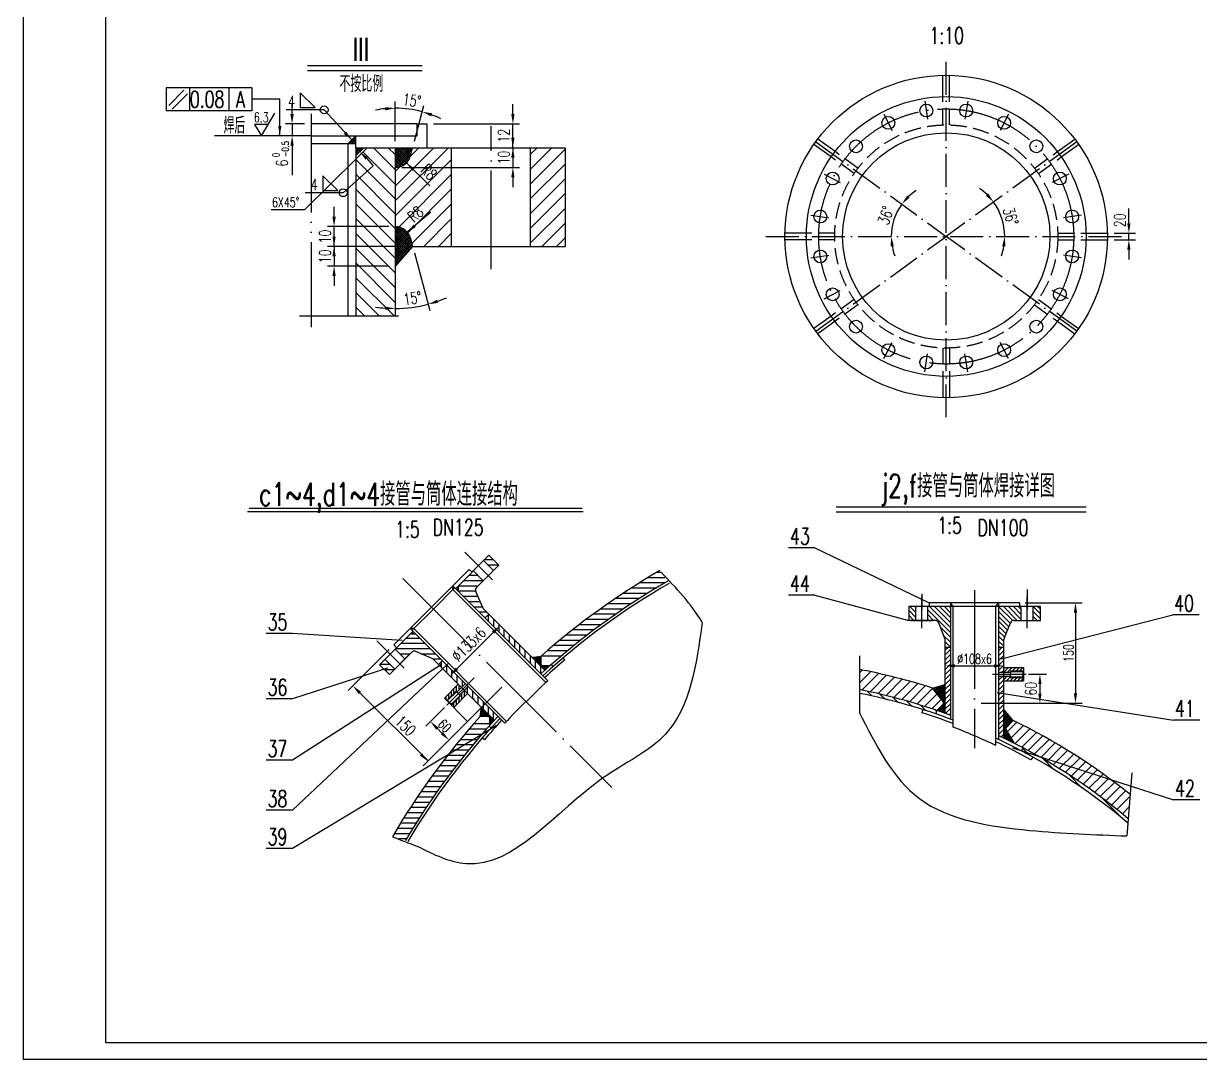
# Model space of a CAD drawing. Extents: x -54047 to 31317, y -2 to 11950.
# Drawn here: x -2709 to 4445, y -2 to 6293 of the extents above; entities that cross this region are included whole.
import ezdxf
from ezdxf.enums import TextEntityAlignment as Align

# ---------------------------------------------------------------- set-up
doc = ezdxf.new("R2010")
doc.units = 0
doc.header["$LTSCALE"] = 20
for name, pattern in [('DASHDOT-M', [36, 30, -3, 0, -3]), ('DASHDOT-S', [14, 10, -2, 0, -2]), ('DIVIDE-M', [39, 30, -3, 0, -3, 0, -3]), ('HIDDEN-M', [7, 5, -2])]:
    doc.linetypes.add(name, pattern=pattern)
doc.layers.get('0').update_dxf_attribs({"linetype": 'CONTINUOUS'})
doc.styles.add('BIAOZHU', font='ROMANS.shx', dxfattribs={"width": 0.7, "bigfont": 'HLFSD.shx'})
doc.styles.add('HZ', font='ROMANS.shx', dxfattribs={"width": 0.7, "height": 60, "bigfont": 'HLFSD.shx'})
doc.styles.add('ROMANS', font='ROMANS', dxfattribs={"width": 0.7, "height": 60})
doc.styles.get("Standard").update_dxf_attribs({"font": 'isocp.shx', "width": 0.707, "bigfont": 'hztxt.shx'})
doc.dimstyles.get("Standard").update_dxf_attribs({"dimtxt": 0.18, "dimasz": 0.18, "dimexe": 0.18, "dimexo": 0.0625, "dimgap": 0.09, "dimtad": 0, "dimtih": 1, "dimtoh": 1, "dimdec": 4, "dimzin": 0, "dimdsep": 46, "dimtxsty": 'Standard', "dimcen": 0.09, "dimadec": 0, "dimazin": 0, "dimtfac": 1, "dimtdec": 4, "dimtofl": 0, "dimtmove": 0, "dimatfit": 3, "dimfxl": 0, "dimtolj": 1, "dimtzin": 0, "dimarcsym": 0})
pattern_1 = [(45, (-68153.59, -1078.204), (-5.9868224, 5.9868224), []), (135, (-68153.59, -1078.204), (-5.9868224, -5.9868224), [])]
pattern_2 = [(45, (-68423.026, -1378.9614), (-5.9868224, 5.9868224), []), (135, (-68423.026, -1378.9614), (-5.9868224, -5.9868224), [])]

msp = doc.modelspace()

# ---------------------------------------------------------------- hatches: boundary and pattern name
at = {"linetype": 'Continuous'}
h = msp.add_hatch(dxfattribs=at)
h.set_pattern_fill('ANSI37', scale=3, angle=90, style=0)
h.set_pattern_definition([(135, (-50104.375, 3335.434), (-6.735192, -6.735192), []), (225, (-50104.375, 3335.434), (6.735192, -6.735192), [])])
h.paths.add_polyline_path([(-737.5, 5563), (-689.5, 5563), (-689.5, 5611)])
h.paths.add_polyline_path([(-641.5, 5539), (-689.5, 5539), (-689.5, 5491)])
h.paths.add_polyline_path([(-381.7, 5447.1, 0.116822), (-358.4, 5484.8), (-343.9, 5539), (-449.5, 5539), (-449.5, 5515)])
h.paths.add_polyline_path([(-449.5, 5515), (-449.5, 5419, 0.198847), (-381.7, 5447.1)])
h.paths.add_polyline_path([(-376.5, 5025.3, 0.219583), (-449.5, 5059), (-449.5, 4963)])
h.paths.add_polyline_path([(-449.5, 4963), (-449.5, 4819), (-343.9, 4939), (-358.4, 4993.3, 0.096729), (-376.5, 5025.3)])
h = msp.add_hatch(dxfattribs=at)
h.set_pattern_fill('ANSI31', scale=20, angle=90, style=0)
h.set_pattern_definition([(135, (-50104.375, 3335.434), (-44.90128, -44.90128), [])])
h.paths.add_polyline_path([(-449.5, 5539), (-620.3, 5539), (-689.5, 5469.8), (-689.5, 4939), (-449.5, 4939)])
h.paths.add_polyline_path([(-689.5, 4516.3), (-449.5, 4516.3), (-449.5, 4939), (-689.5, 4939)])
h = msp.add_hatch(dxfattribs=at)
h.set_pattern_fill('ANSI31', scale=20, style=0)
h.set_pattern_definition([(45, (-50104.375, 3335.434), (-44.90128, 44.90128), [])])
h.paths.add_polyline_path([(-107.5, 5419), (-353.3, 5419), (-381.7, 5447.1, -0.198847), (-449.5, 5419), (-449.5, 5059, -0.355895), (-355.5, 4982.4), (-343.9, 4939), (-107.5, 4939)])
h.paths.add_polyline_path([(-107.5, 5419), (-107.5, 5539), (-343.9, 5539), (-355.5, 5495.7, -0.146668), (-381.7, 5447.1), (-353.3, 5419)])
h.paths.add_polyline_path([(582.5, 5539), (372.5, 5539), (372.5, 4939), (582.5, 4939)])
h.paths.add_polyline_path([(-404.1, 5138.1), (-317.1, 5212.4), (-248.9, 5132.5), (-335.9, 5058.3)], flags=24)
h.paths.add_polyline_path([(-248.4, 5468.3), (-167.6, 5387.5), (-241.8, 5313.2), (-322.7, 5394.1)], flags=9)
h = msp.add_hatch(dxfattribs=at)
h.set_pattern_fill('ANSI31', scale=9.999974, angle=315, style=0)
h.set_pattern_definition([(0, (-26552.418, -3536.783), (1e-14, 31.749917), [])])
h.paths.add_polyline_path([(147, 2969.9), (179.6, 3002.4), (120.2, 3061.8), (87.6, 3029.3)])
h.paths.add_polyline_path([(45.4, 2868.3), (84.8, 2907.7), (25.4, 2967.1), (-66.7, 2874.9), (-66.7, 2844.3), (96.1, 2681.4), (118.8, 2704), (84.8, 2738), (40.3, 2841.8, -0.306678)])
h.paths.add_polyline_path([(-324.5, 2477), (-220.6, 2432.5), (-186.7, 2398.6), (-164.1, 2421.2), (-327, 2584.1), (-357.6, 2584.1), (-449.8, 2491.9), (-390.4, 2432.5), (-350.9, 2471.9, -0.306678)])
h.paths.add_polyline_path([(-512, 2429.7), (-544.5, 2397.2), (-488.6, 2341.3), (-485.1, 2337.8), (-452.6, 2370.3)])
h = msp.add_hatch(dxfattribs=at)
h.set_pattern_fill('ANSI31', scale=6.66665, angle=90, style=0)
h.set_pattern_definition([(135, (-22047.303, -7426.789), (-14.967056, -14.967056), [])])
h.paths.add_polyline_path([(2787.5, 2750.4), (2787.5, 2666.4), (2831.2, 2666.4, -0.307493), (2853.5, 2651.2), (2893.5, 2550.4), (2893.5, 2502.4), (2925.5, 2502.4), (2925.5, 2750.4)])
h.paths.add_polyline_path([(2671.5, 2666.4), (2715.5, 2666.4), (2715.5, 2750.4), (2671.5, 2750.4)])
h.paths.add_polyline_path([(3311.8, 2666.4), (3355.5, 2666.4), (3355.5, 2750.4), (3217.5, 2750.4), (3217.5, 2502.4), (3249.5, 2502.4), (3249.5, 2550.4), (3289.5, 2651.2, -0.307493)])
h.paths.add_polyline_path([(3471.5, 2750.4), (3427.5, 2750.4), (3427.5, 2666.4), (3471.5, 2666.4)])
h = msp.add_hatch(dxfattribs=at)
h.set_pattern_fill('ANSI37', scale=2.66666, style=0)
h.set_pattern_definition(pattern_1)
h.paths.add_polyline_path([(459.9, 2362.9, -0.002509), (493, 2392.4), (442.9, 2392.9), (436.6, 2399.1), (436.6, 2449.2), (381.1, 2441.7)])
h = msp.add_hatch(dxfattribs=at)
h.set_pattern_fill('ANSI31', scale=13.3333, style=0)
h.set_pattern_definition([(45, (-93239.974, -3821.39), (-29.934112, 29.934112), [])])
h.paths.add_polyline_path([(2842.5, 2118.9), (2880.8, 2157.2), (2880.8, 2173.3), (2815.3, 2255, 0.030584), (2372.1, 2367.9), (2372.1, 2245.7, -0.033501)])
h.paths.add_polyline_path([(3307, 2057.8), (3261.5, 2012.3), (3261.5, 2003), (3310.7, 1921.4, -0.012008), (3464.6, 1838.5), (3899.6, 1698.6, 0.046389)])
h.paths.add_polyline_path([(4005.9, 1461.3), (4017.6, 1607.4, 0.009961), (3899.6, 1698.6), (3464.6, 1838.5, -0.045407)])
h = msp.add_hatch(dxfattribs=at)
h.set_pattern_fill('ANSI31', scale=4.999987, angle=90, style=0)
h.set_pattern_definition([(45, (23191.03, -5209.177), (11.225292, -11.225292), [])])
h.paths.add_polyline_path([(3249.9, 2379.2), (3369.9, 2379.2), (3369.9, 2359.2), (3289.9, 2359.2), (3289.9, 2351.2), (3249.9, 2351.2)])
h.paths.add_polyline_path([(3249.9, 2327.2), (3289.9, 2327.2), (3289.9, 2319.2), (3369.9, 2319.2), (3369.9, 2299.2), (3249.9, 2299.2)])
h = msp.add_hatch(dxfattribs=at)
h.set_pattern_fill('ANSI31', scale=4.999987, angle=-45, style=0)
h.set_pattern_definition([(270, (-19475.942, -6513.225), (-15.874959, 2e-15), [])])
h.paths.add_polyline_path([(-9.6, 2221.5), (-94.5, 2136.6), (-108.6, 2150.8), (-52, 2207.3), (-57.7, 2213), (-29.4, 2241.3)])
h.paths.add_polyline_path([(-46.4, 2258.2), (-74.7, 2230), (-80.3, 2235.6), (-136.9, 2179), (-151, 2193.2), (-66.2, 2278)])
h = msp.add_hatch(dxfattribs=at)
h.set_pattern_fill('ANSI37', scale=2.66666, style=0)
h.set_pattern_definition(pattern_2)
h.paths.add_polyline_path([(2893.5, 2277.5), (2815.3, 2255), (2880.8, 2173.3), (2880.8, 2157.2), (2842.5, 2118.9, -0.00371), (2893.5, 2101)])
h = msp.add_hatch(dxfattribs=at)
h.set_pattern_fill('ANSI37', scale=2.66666, style=0)
h.set_pattern_definition(pattern_1)
h.paths.add_polyline_path([(116.5, 2082), (123.1, 2076.2), (123.1, 2025.6, -0.002534), (153.1, 2058.7), (74.8, 2137.1), (66.2, 2081.9)])
h = msp.add_hatch(dxfattribs=at)
h.set_pattern_fill('ANSI37', scale=2.66666, style=0)
h.set_pattern_definition(pattern_2)
h.paths.add_polyline_path([(3249.5, 1951.7, -0.004691), (3310.7, 1921.4), (3261.5, 2003), (3261.5, 2012.3), (3307, 2057.8), (3249.5, 2124.7)])

# ---------------------------------------------------------------- linework, layer by layer
at = {"color": 7, "linetype": 'Continuous'}
for p, q in [((-2708.9, -1.8), (-2708.9, 11878.2)), ((-983.2, 6008.6), (-285, 6008.6)), ((-1321.1, 5903.4), (-1841.1, 5903.4)), ((-1841.1, 5903.4), (-1841.1, 5763.4)), ((-1734.3, 5887.5), (-1826.7, 5795.1)), ((-1713.1, 5866.3), (-1805.5, 5773.9)), ((-1701.1, 5903.4), (-1701.1, 5763.4)), ((-1461.1, 5903.4), (-1461.1, 5763.4)), ((-1321.1, 5903.4), (-1321.1, 5763.4)), ((-1028.1, 5871.7), (-1028.1, 5783)), ((-1028.1, 5871.7), (-936.8, 5783)), ((-1076.8, 5743), (-1076.8, 5803)), ((-449.5, 5579), (-449.5, 5818.6)), ((-333.5, 5577.7), (-275.2, 5795.6)), ((265.4, 5743), (265.4, 5803)), ((-1321.1, 5763.4), (-1841.1, 5763.4)), ((-1261.9, 5611), (-1181.9, 5749.6)), ((-881.7, 5769), (-1111.8, 5769)), ((-1028.1, 5783), (-936.8, 5783)), ((-713.5, 5587), (-881.7, 5769)), ((-1221.9, 5680.3), (-1306.1, 5680.3)), ((-1306.1, 5680.3), (-1261.9, 5611)), ((-1001.2, 5683), (-1116.8, 5683)), ((-1076.8, 5683), (-1076.8, 5611)), ((-217.5, 5683), (305.4, 5683)), ((265.4, 5539), (265.4, 5683)), ((265.4, 5599), (265.4, 5659)), ((-961.2, 5611), (-1548.7, 5611)), ((-1001.2, 5611), (-1116.8, 5611)), ((-1076.8, 5551), (-1076.8, 5371.7)), ((-449.5, 5515), (-381.7, 5447.1)), ((172.5, 5539), (305.4, 5539)), ((172.5, 5539), (305.4, 5539)), ((265.4, 5539), (265.4, 5419)), ((-689.5, 5469.8), (-1000.4, 5160.7)), ((-623.1, 5472.6), (-583.7, 5428.5)), ((-240.2, 5307.2), (-381.7, 5447.1)), ((265.4, 5479), (265.4, 5419)), ((-890.2, 5368), (-890.2, 5279.3)), ((-890.2, 5368), (-799, 5279.3)), ((-583.7, 5428.5), (-766.1, 5265.3)), ((-409.5, 5419), (305.4, 5419)), ((265.4, 5359), (265.4, 5299)), ((-766.1, 5265.3), (-996.2, 5265.3)), ((-890.2, 5279.3), (-799, 5279.3)), ((-1000.4, 5160.7), (-1204.3, 5160.7)), ((-821.5, 5119), (-821.5, 5179)), ((4009.4, 5079.3), (4009.4, 5169)), ((-232.6, 5146.9), (-376.5, 5025.3)), ((-489.5, 5059), (-861.5, 5059)), ((-821.5, 4999), (-821.5, 5059)), ((-821.5, 4939), (-821.5, 5059)), ((-449.5, 4963), (-376.5, 5025.3)), ((3919.1, 5019.3), (4049.4, 5019.3)), ((4009.4, 4979.3), (4009.4, 5019.3)), ((-383.9, 4939), (-861.5, 4939)), ((-423.9, 4939), (-861.5, 4939)), ((-821.5, 4939), (-821.5, 4819)), ((3919.1, 4979.3), (4049.4, 4979.3)), ((-821.5, 4879), (-821.5, 4819)), ((-333.5, 4900.4), (-239.4, 4548.9)), ((4009.4, 4919.3), (4009.4, 4859.3)), ((-489.5, 4819), (-861.5, 4819)), ((-821.5, 4759), (-821.5, 4699)), ((-1347, 3328.4), (691.8, 3328.4)), ((2230, 3326), (3749.3, 3326)), ((2101.4, 3107.2), (2795.5, 2772.9)), ((1141.6, 2959.3), (1166.6, 2959.3)), ((986.1, 2864), (1137.8, 2864)), ((1036.4, 2895.8), (1191.5, 2895.8)), ((1088.2, 2927.5), (1189.9, 2927.5)), ((889.8, 2800.5), (1035.3, 2800.5)), ((937.3, 2832.3), (1085.8, 2832.3)), ((2101.4, 2819.8), (2671.5, 2666.4)), ((798.5, 2737), (938.7, 2737)), ((843.6, 2768.8), (986.3, 2768.8)), ((3378.3, 2772.9), (3724.8, 2772.9)), ((117.5, 2660), (117.5, 2702.8)), ((149.3, 2628.3), (149.3, 2673.5)), ((711.9, 2673.5), (847.3, 2673.5)), ((754.7, 2705.3), (892.4, 2705.3)), ((3233.7, 2433), (4275.9, 2699.1)), ((3684.8, 2712.9), (3684.8, 2222.4)), ((-407.2, 2544.1), (-1074.3, 2586.8)), ((145.5, 2592.4), (-75.1, 2371.8)), ((181, 2596.5), (181, 2641.8)), ((212.8, 2564.8), (212.8, 2610)), ((244.5, 2533), (244.5, 2578.3)), ((589.5, 2578.3), (718.8, 2578.3)), ((629.3, 2610), (760.5, 2610)), ((670.1, 2641.8), (803.3, 2641.8)), ((276.3, 2501.3), (276.3, 2546.5)), ((308, 2469.5), (308, 2514.8)), ((512.5, 2514.8), (638.2, 2514.8)), ((550.6, 2546.5), (678, 2546.5)), ((-486.5, 2489.1), (-735.4, 2240.2)), ((339.8, 2437.8), (339.8, 2483)), ((371.5, 2406), (371.5, 2451.3)), ((381.1, 2441.7), (436.6, 2449.2)), ((436.6, 2399.1), (436.6, 2449.2)), ((438.9, 2451.3), (561.3, 2451.3)), ((475.3, 2483), (599.3, 2483)), ((2372.1, 2450.9), (2372.1, 2105)), ((2893.5, 2487.1), (2908.8, 2502.4)), ((2893.5, 2457.1), (2925.5, 2489.1)), ((2893.5, 2427.2), (2925.5, 2459.2)), ((3217.5, 2481.8), (3238.1, 2502.4)), ((3217.5, 2451.9), (3249.5, 2483.9)), ((3217.5, 2421.9), (3249.5, 2453.9)), ((-129.6, 2401.9), (-1074.3, 1512.1)), ((-168.2, 2398.6), (-1074.3, 1816)), ((-496, 2375.8), (-1074.3, 2189.8)), ((-168.2, 2380.1), (-168.2, 2417)), ((-136.5, 2348.4), (-136.5, 2393.6)), ((-104.7, 2316.6), (-104.7, 2361.9)), ((403.3, 2374.3), (403.3, 2419.5)), ((435, 2342.5), (435, 2387.8)), ((436.6, 2399.1), (442.9, 2392.9)), ((442.9, 2392.9), (493, 2392.4)), ((2893.5, 2407.3), (2893.5, 2430.1)), ((2893.5, 2397.3), (2925.5, 2429.3)), ((2893.5, 2367.3), (2925.5, 2399.3)), ((2893.5, 2337.4), (2925.5, 2369.4)), ((2953.5, 2390.1), (3189.5, 2390.1)), ((3217.5, 2392), (3249.5, 2424)), ((3217.5, 2362.1), (3249.5, 2394.1)), ((3236.6, 2351.2), (3249.5, 2364.1)), ((3249.5, 2404.1), (3249.5, 2430.1)), ((-73, 2284.9), (-73, 2330.1)), ((-41.2, 2263.4), (-41.2, 2298.4)), ((2893.5, 2307.5), (2925.5, 2339.5)), ((2893.5, 2277.5), (2925.5, 2309.5)), ((3217.5, 2302.2), (3249.5, 2334.2)), ((3217.5, 2272.3), (3249.5, 2304.3)), ((3289.9, 2359.2), (3369.9, 2359.2)), ((3289.9, 2319.2), (3369.9, 2319.2)), ((3398.7, 2339.2), (3508.7, 2339.2)), ((-250.4, 1811.9), (-664.7, 2226.1)), ((197.8, 2260.1), (-280.1, 1782.2)), ((-80.3, 2235.6), (-136.9, 2179)), ((-9.5, 2221.4), (-9.5, 2261.2)), ((22.3, 2189.6), (22.3, 2234.9)), ((2447.8, 2207), (2418.6, 2236.2)), ((2525.8, 2188.8), (2495.7, 2218.9)), ((2893.5, 2247.6), (2925.5, 2279.6)), ((2893.5, 2217.7), (2925.5, 2249.7)), ((2893.5, 2187.7), (2925.5, 2219.7)), ((3209.6, 2229), (4280.5, 2060.3)), ((3217.5, 2242.3), (3249.5, 2274.3)), ((3217.5, 2212.4), (3249.5, 2244.4)), ((3468.7, 2279.2), (3468.7, 2222)), ((-52, 2207.3), (-108.6, 2150.8)), ((28, 2192.2), (28, 2183.8)), ((54, 2157.9), (54, 2203.1)), ((85.8, 2126.1), (85.8, 2171.4)), ((2606.3, 2168.2), (2575.3, 2199.2)), ((2689.7, 2144.7), (2657.5, 2176.9)), ((2776.3, 2118), (2742.7, 2151.5)), ((2893.5, 2157.8), (2925.5, 2189.8)), ((2893.5, 2127.9), (2925.5, 2159.9)), ((3111.5, 2162.4), (3724.8, 2162.4)), ((3217.5, 2182.5), (3249.5, 2214.5)), ((3217.5, 2152.5), (3249.5, 2184.5)), ((3217.5, 2122.6), (3249.5, 2154.6)), ((-151, 2136.6), (-264.4, 2023.3)), ((66.2, 2081.9), (74.8, 2137.1)), ((116.5, 2082), (66.2, 2081.9)), ((116.5, 2082), (123.1, 2076.2)), ((117.5, 2094.4), (117.5, 2139.6)), ((123.1, 2076.2), (123.1, 2025.6)), ((147.8, 2064.1), (147.8, 2109.3)), ((2839.8, 2114.3), (2831.4, 2122.6)), ((2895.7, 2100.2), (2925.5, 2129.9)), ((2917.7, 2092.2), (2925.5, 2100)), ((2925.5, 2088.5), (2924.2, 2089.8)), ((3217.5, 2092.7), (3249.5, 2124.7)), ((3217.5, 2062.7), (3249.5, 2094.7)), ((3307, 2057.8), (3249.5, 2124.7)), ((163.5, 2025.2), (-1074.3, 1280.9)), ((-193.6, 2009.1), (-165.8, 1981.3)), ((-38.4, 2023.9), (-151.7, 1910.6)), ((0.2, 2006.8), (106.4, 2006.8)), ((29.2, 2040.2), (123.1, 2040.2)), ((3217.5, 2032.8), (3249.5, 2064.8)), ((3217.5, 2002.9), (3249.5, 2034.9)), ((3217.5, 1972.9), (3249.5, 2004.9)), ((3261.5, 2012.3), (3307, 2057.8)), ((3261.5, 2012.3), (3261.5, 2003)), ((3261.5, 2003), (3310.7, 1921.4)), ((-53.3, 1943.3), (51.2, 1943.3)), ((-26.8, 1975), (78.5, 1975)), ((3233.8, 1959.3), (3249.5, 1975)), ((-104.8, 1879.8), (-1.9, 1879.8)), ((-79.3, 1911.5), (24.4, 1911.5)), ((3301.4, 1891), (4281.6, 1575.7)), ((3391.4, 1862), (3364.8, 1888.6)), ((3408.6, 1844.8), (3391.4, 1862)), ((-154.4, 1816.3), (-53, 1816.3)), ((-129.8, 1848), (-27.7, 1848)), ((3551.6, 1761.7), (3488.6, 1824.7)), ((-225.6, 1721), (-126.2, 1721)), ((-202.3, 1752.8), (-102.3, 1752.8)), ((-178.6, 1784.5), (-77.9, 1784.5)), ((3723.8, 1649.4), (3643.6, 1729.6)), ((4028.2, 1740.5), (3997.5, 1356.7)), ((-270.9, 1657.5), (-172.8, 1657.5)), ((-248.4, 1689.3), (-149.7, 1689.3)), ((-314.5, 1594), (-217.6, 1594)), ((-292.9, 1625.8), (-195.4, 1625.8)), ((3973.9, 1459.2), (3840.9, 1592.1)), ((-356.6, 1530.5), (-260.8, 1530.5)), ((-335.8, 1562.3), (-239.4, 1562.3)), ((-416.9, 1435.3), (-322.6, 1435.3)), ((-397.2, 1467), (-302.4, 1467)), ((-377.1, 1498.8), (-281.8, 1498.8)), ((-455.3, 1371.8), (-362, 1371.8)), ((-436.3, 1403.5), (-342.5, 1403.5)), ((-428.1, 1340), (-381.1, 1340)), ((14091.1, -1.8), (-2708.9, -1.8))]:
    msp.add_line(p, q, dxfattribs=at)
at = {"color": 4, "linetype": 'Continuous'}
for p, q in [((-2208.9, 98.2), (-2208.9, 11778.2)), ((-983.2, 6038.6), (-285, 6038.6)), ((2879.3, 5849.1), (2879.3, 5979.1)), ((2919.3, 5849.1), (2919.3, 5979.1)), ((-317.5, 5683), (-961.2, 5683)), ((-317.5, 5683), (-317.5, 5611)), ((-317.5, 5683), (-257.5, 5683)), ((-257.5, 5683), (-257.5, 5539)), ((-961.2, 5611), (-317.5, 5611)), ((-737.5, 5563), (-689.5, 5611)), ((-689.5, 5539), (-689.5, 5611)), ((2223.6, 5515), (2118.4, 5591.4)), ((3575, 5515), (3680.2, 5591.4)), ((-689.5, 5563), (-961.2, 5563)), ((-737.5, 5563), (-737.5, 4516.3)), ((-689.5, 5539), (-83.5, 5539)), ((-689.5, 5539), (-689.5, 4516.3)), ((-689.5, 5469.8), (-620.3, 5539)), ((-689.5, 5491), (-641.5, 5539)), ((-449.5, 5539), (-449.5, 4516.3)), ((-358.4, 5484.8), (-343.9, 5539)), ((-107.5, 4939), (-107.5, 5539)), ((-83.5, 5539), (348.5, 5539)), ((348.5, 5539), (582.5, 5539)), ((372.5, 4939), (372.5, 5539)), ((582.5, 5539), (582.5, 4939)), ((2200, 5482.6), (2094.8, 5559.1)), ((3598.5, 5482.6), (3703.7, 5559.1)), ((2049.5, 5019.3), (1919.5, 5019.3)), ((3749, 5019.3), (3879.1, 5019.3)), ((-343.9, 4939), (-449.5, 4819)), ((-358.4, 4993.3), (-343.9, 4939)), ((-343.9, 4939), (582.5, 4939)), ((2049.5, 4979.3), (1919.5, 4979.3)), ((3749, 4979.3), (3879.1, 4979.3)), ((2200, 4516), (2094.8, 4439.6)), ((3598.5, 4516), (3703.7, 4439.6)), ((2223.6, 4483.7), (2118.4, 4407.2)), ((3575, 4483.7), (3680.2, 4407.2)), ((2879.3, 4149.6), (2879.3, 4019.5)), ((2919.3, 4149.6), (2919.3, 4019.5)), ((-1338.2, 3348.4), (685.9, 3348.4)), ((2230, 3356), (3749.3, 3356)), ((2101.4, 3107.2), (1941.4, 3107.2)), ((120.2, 3061.8), (-82.1, 2859.6)), ((147, 2969.9), (87.6, 3029.3)), ((179.6, 3002.4), (120.2, 3061.8)), ((0, 2975.6), (-229.1, 2746.5)), ((16.9, 2958.6), (0, 2975.6)), ((84.8, 2907.7), (25.4, 2967.1)), ((45.4, 2868.3), (179.6, 3002.4)), ((-87.7, 2865.3), (-217.8, 2735.2)), ((478.1, 2299.4), (-99, 2876.6)), ((-99, 2854), (-99, 2876.6)), ((-70.7, 2870.9), (-70.7, 2848.3)), ((-66.7, 2874.9), (-66.7, 2844.3)), ((466.3, 2288.6), (-99, 2854)), ((84.8, 2738), (40.3, 2841.8)), ((2101.4, 2819.8), (1941.4, 2819.8)), ((-229.1, 2746.5), (-458.2, 2517.4)), ((-347.9, 2605.1), (-217.8, 2735.2)), ((459.9, 2362.9), (84.8, 2738)), ((3071.5, 2750.4), (2671.5, 2750.4)), ((2671.5, 2750.4), (2671.5, 2666.4)), ((2715.5, 2666.4), (2715.5, 2750.4)), ((2787.5, 2666.4), (2787.5, 2750.4)), ((3071.5, 2772.9), (2795.5, 2772.9)), ((2957.5, 2772.9), (2795.5, 2772.9)), ((2795.5, 2772.9), (2795.5, 2750.4)), ((2941.4, 2750.4), (2925.5, 2772.9)), ((2925.5, 2772.9), (2925.5, 2066.2)), ((2941.4, 2017.5), (2941.4, 2750.4)), ((3347.5, 2772.9), (3071.5, 2772.9)), ((3471.5, 2750.4), (3071.5, 2750.4)), ((3347.5, 2772.9), (3185.5, 2772.9)), ((3201.5, 2750.4), (3217.5, 2772.9)), ((3201.5, 1906.1), (3201.5, 2750.4)), ((3217.5, 2772.9), (3217.5, 1942.8)), ((3347.5, 2750.4), (3347.5, 2772.9)), ((3355.5, 2666.4), (3355.5, 2750.4)), ((3355.5, 2666.4), (3355.5, 2750.4)), ((3427.5, 2666.4), (3427.5, 2750.4)), ((3427.5, 2666.4), (3427.5, 2750.4)), ((3471.5, 2666.4), (3471.5, 2750.4)), ((118.8, 2704), (96.1, 2681.4)), ((2831.2, 2666.4), (2671.5, 2666.4)), ((2687.8, 2666.4), (2815.2, 2666.4)), ((2893.5, 2550.4), (2853.5, 2651.2)), ((3249.5, 2550.4), (3289.5, 2651.2)), ((3311.8, 2666.4), (3471.5, 2666.4)), ((4435.9, 2699.1), (4275.9, 2699.1)), ((-1074.3, 2586.8), (-1234.3, 2586.8)), ((-342.3, 2599.4), (-544.5, 2397.2)), ((-336.6, 2616.4), (-359.2, 2616.4)), ((216.2, 2041), (-359.2, 2616.4)), ((-357.6, 2584.1), (-327, 2584.1)), ((-353.6, 2588.1), (-331, 2588.1)), ((227, 2052.7), (-336.6, 2616.4)), ((-458.2, 2517.4), (-441.3, 2500.4)), ((2893.5, 2101), (2893.5, 2550.4)), ((3249.5, 1951.7), (3249.5, 2550.4)), ((-350.9, 2471.9), (-485.1, 2337.8)), ((-474.5, 2348.4), (-368.5, 2454.4)), ((-390.4, 2432.5), (-449.8, 2491.9)), ((-220.6, 2432.5), (-324.5, 2477)), ((153.1, 2058.7), (-220.6, 2432.5)), ((581, 2426.5), (570.7, 2438.2)), ((2925.5, 2502.4), (2893.5, 2502.4)), ((3249.5, 2502.4), (3217.5, 2502.4)), ((-544.5, 2397.2), (-488.6, 2341.3)), ((-544.5, 2397.2), (-485.1, 2337.8)), ((-452.6, 2370.3), (-512, 2429.7)), ((-164.1, 2421.2), (-186.7, 2398.6)), ((510, 2386), (499.4, 2398)), ((3249.9, 2379.2), (3369.9, 2379.2)), ((3369.9, 2379.2), (3369.9, 2299.2)), ((3217.5, 2351.2), (3289.9, 2351.2)), ((3217.5, 2327.2), (3289.9, 2327.2)), ((3249.9, 2299.2), (3369.9, 2299.2)), ((3289.9, 2359.2), (3289.9, 2339.2)), ((3289.9, 2355.2), (3365.9, 2355.2)), ((3289.9, 2319.2), (3289.9, 2339.2)), ((3289.9, 2323.2), (3365.9, 2323.2)), ((3365.9, 2355.2), (3369.9, 2359.2)), ((3365.9, 2355.2), (3365.9, 2339.2)), ((3365.9, 2323.2), (3365.9, 2339.2)), ((3365.9, 2323.2), (3369.9, 2319.2)), ((-66.2, 2278), (-151, 2193.2)), ((-77.5, 2232.8), (-131.2, 2179)), ((-9.6, 2221.5), (-94.5, 2136.6)), ((-80.3, 2235.6), (-66.2, 2221.5)), ((-23.7, 2280.9), (-74.7, 2230)), ((-52, 2207.3), (-66.2, 2221.5)), ((-6.8, 2263.9), (-57.7, 2213)), ((2815.3, 2255), (2893.5, 2277.5)), ((2880.8, 2173.3), (2815.3, 2255)), ((-1074.3, 2189.8), (-1234.3, 2189.8)), ((-10.1, 2052.2), (-151, 2193.2)), ((-131.2, 2179), (-136.9, 2179)), ((-131.2, 2179), (-119.9, 2167.7)), ((-108.6, 2156.4), (-119.9, 2167.7)), ((-54.9, 2210.2), (-108.6, 2156.4)), ((-108.6, 2156.4), (-108.6, 2150.8)), ((2880.8, 2157.2), (2842.5, 2118.9)), ((2880.8, 2173.3), (2880.8, 2157.2)), ((2757.5, 2124), (2750.1, 2105.3)), ((2841.7, 2119.2), (2833.6, 2098.9)), ((132.4, 2012), (120.4, 2022.6)), ((4440.5, 2060.3), (4280.5, 2060.3)), ((91.9, 1941), (79.4, 1952.1)), ((3367.4, 1891.9), (3353.9, 1874.3)), ((-1074.3, 1816), (-1234.3, 1816)), ((3425.1, 1835.7), (3412.8, 1819.6)), ((4441.6, 1575.7), (4281.6, 1575.7)), ((-1074.3, 1512.1), (-1234.3, 1512.1)), ((-1074.3, 1280.9), (-1234.3, 1280.9)), ((13991.1, 98.2), (-2208.9, 98.2))]:
    msp.add_line(p, q, dxfattribs=at)
at = {"color": 1, "linetype": 'DASHDOT-S'}
for p, q in [((2899.3, 3900.3), (2899.3, 6137.7)), ((2768.9, 5822.3), (2786.3, 5712.8)), ((3029.6, 5822.3), (3012.3, 5712.8)), ((2521, 5741.7), (2571.3, 5643)), ((3277.6, 5741.7), (3227.2, 5643)), ((2106.4, 5575.4), (2899.3, 4999.3)), ((3692.1, 5575.4), (2899.3, 4999.3)), ((2156.9, 5377.6), (2255.6, 5327.3)), ((3641.7, 5377.6), (3542.9, 5327.3)), ((2076.3, 5129.7), (2185.8, 5112.3)), ((3722.2, 5129.7), (3612.8, 5112.3)), ((1803, 4999.3), (3966.7, 4999.3)), ((2106.4, 4423.3), (2899.3, 4999.3)), ((3692.1, 4423.3), (2899.3, 4999.3)), ((2076.3, 4869), (2185.8, 4886.3)), ((3722.2, 4869), (3612.8, 4886.3)), ((2156.9, 4621.1), (2255.6, 4671.4)), ((3641.7, 4621.1), (3542.9, 4671.4)), ((2521, 4256.9), (2571.3, 4355.7)), ((3277.6, 4256.9), (3227.2, 4355.7)), ((2768.9, 4176.4), (2786.3, 4285.8)), ((3029.6, 4176.4), (3012.3, 4285.8))]:
    msp.add_line(p, q, dxfattribs=at)
at = {"color": 6, "linetype": 'HIDDEN-M'}
for p, q in [((2879.3, 5677), (2879.3, 5849.1)), ((2919.3, 5677), (2919.3, 5849.1)), ((2362.8, 5413.9), (2223.6, 5515)), ((3435.8, 5413.9), (3575, 5515)), ((2339.2, 5381.5), (2200, 5482.6)), ((3459.3, 5381.5), (3598.5, 5482.6)), ((2221.6, 5019.3), (2049.5, 5019.3)), ((3577, 5019.3), (3749, 5019.3)), ((2221.6, 4979.3), (2049.5, 4979.3)), ((3577, 4979.3), (3749, 4979.3)), ((2339.2, 4617.2), (2200, 4516)), ((2362.8, 4584.8), (2223.6, 4483.7)), ((3435.8, 4584.8), (3575, 4483.7)), ((3459.3, 4617.2), (3598.5, 4516)), ((2879.3, 4321.6), (2879.3, 4149.6)), ((2919.3, 4321.6), (2919.3, 4149.6))]:
    msp.add_line(p, q, dxfattribs=at)
at = {"color": 3, "linetype": 'DIVIDE-M'}
for p, q in [((-961.2, 5745.6), (-961.2, 4448.8)), ((-1030.8, 4516.3), (-374.1, 4516.3))]:
    msp.add_line(p, q, dxfattribs=at)
at = {"color": 1, "linetype": 'DASHDOT-M'}
for p, q in [((132.5, 4800), (132.5, 5669.3)), ((141.4, 2913.3), (-27.2, 3081.9)), ((-404.4, 2921.7), (866.5, 1650.8)), ((2751.5, 2827.2), (2751.5, 2735.5)), ((2751.5, 2618.4), (2751.5, 2810.4)), ((3071.5, 2849.9), (3071.5, 1890.1)), ((3391.5, 2854.6), (3391.5, 2735.5)), ((3391.5, 2827.2), (3391.5, 2735.5)), ((3391.5, 2618.4), (3391.5, 2810.4)), ((3391.5, 2618.4), (3391.5, 2810.4)), ((-396, 2375.9), (-561.5, 2541.5)), ((30, 2317.6), (-136.6, 2151)), ((3180.2, 2339.2), (3384.5, 2339.2))]:
    msp.add_line(p, q, dxfattribs=at)
at = {"color": 4, "linetype": 'Continuous'}
for centre, radius in [((2899.3, 4999.3), 980), ((2899.3, 4999.3), 850), ((2778, 5764.8), 39), ((3020.5, 5764.8), 39), ((2547.4, 5689.9), 39), ((3251.1, 5689.9), 39), ((2899.3, 4999.3), 630), ((2351.3, 5547.3), 39), ((3447.3, 5547.3), 39), ((2208.7, 5351.2), 39), ((3589.8, 5351.2), 39), ((2133.8, 5120.6), 39), ((3664.7, 5120.6), 39), ((2133.8, 4878.1), 39), ((3664.7, 4878.1), 39), ((2208.7, 4647.5), 39), ((3589.8, 4647.5), 39), ((2351.3, 4451.3), 39), ((3447.3, 4451.3), 39), ((2547.4, 4308.8), 39), ((3251.1, 4308.8), 39), ((2778, 4233.9), 39), ((3020.5, 4233.9), 39)]:
    msp.add_circle(centre, radius, dxfattribs=at)
at = {"color": 7, "linetype": 'Continuous'}
for centre in [(-881.7, 5769), (-766.1, 5265.3)]:
    msp.add_circle(centre, 24, dxfattribs=at)
at = {"color": 1, "linetype": 'DASHDOT-M'}
msp.add_circle((2899.3, 4999.3), 775, dxfattribs=at)
at = {"color": 6, "linetype": 'HIDDEN-M'}
msp.add_circle((2899.3, 4999.3), 678, dxfattribs=at)
at = {"color": 7, "linetype": 'Continuous'}
for centre, radius, start, end in [((-449.5, 5144.8), 633.8, 95.42604, 100.85208), ((-449.5, 5144.8), 633.8, 75, 90), ((-449.5, 5144.8), 633.8, 64.14792, 69.57396), ((2899.3, 4999.3), 333.9, 123.3821, 133.69105), ((2899.3, 4999.3), 355.4, 45.68346, 55.36692), ((2899.3, 4999.3), 333.9, 144, 180), ((2899.3, 4999.3), 355.4, 0, 36), ((2899.3, 4999.3), 333.9, 190.30895, 200.6179), ((2899.3, 4999.3), 355.4, 340.63308, 350.31654), ((-449.5, 5333.3), 772.1, 270, 285), ((-449.5, 5333.3), 772.1, 289.45345, 293.90689), ((-449.5, 5333.3), 772.1, 261.09311, 265.54655)]:
    msp.add_arc(centre, radius, start, end, dxfattribs=at)
at = {"color": 4, "linetype": 'Continuous'}
for centre, radius, start, end in [((-449.5, 5515), 96, 270, 348.3615), ((-449.5, 4963), 96, 11.6385, 90), ((3411.9, -921.4), 4496, 120.07242, 131.43623), ((62.4, 2851.3), 24, 135, 203.19859), ((3411.9, -921.4), 4416, 119.96167, 132.36601), ((3411.9, -921.4), 4400, 119.94293, 132.35643), ((2831.2, 2642.4), 24, 21.63089, 90), ((3311.8, 2642.4), 24, 90, 158.36911), ((-334, 2455), 24, 66.80141, 135), ((3427.1, -908), 4384, 130.48192, 132.59143), ((1671.5, -1308.3), 3742.4, 72.20304, 79.21015), ((2413.2, 166.9), 2879.6, 132.22097, 135.88312), ((1661.7, -1324.3), 3640, 69.72142, 78.74553), ((1671.5, -1308.3), 3600, 69.34368, 78.77783), ((3432, -915), 4368, 134.99688, 137.41115), ((3411.9, -921.4), 4496, 138.08696, 149.62882), ((3411.9, -921.4), 4416, 137.14209, 149.37672), ((1671.5, -1308.3), 3580, 69.22296, 72.46503), ((3411.9, -921.4), 4400, 137.14988, 149.32462), ((3426.1, -905.5), 4384, 137.43573, 139.51185), ((1671.5, -1308.3), 3560, 66.8426, 69.10078), ((1671.5, -1308.3), 3742.4, 51.17931, 64.08611), ((1671.5, -1308.3), 3560, 64.54567, 66.8426), ((1671.5, -1308.3), 3600, 49.62076, 64.84832), ((1662.8, -1324.3), 3640, 49.9311, 64.71554), ((1671.5, -1308.3), 3580, 60.89586, 64.69793)]:
    msp.add_arc(centre, radius, start, end, dxfattribs=at)
at = {"color": 7, "linetype": 'Continuous'}
for points in [[(1416.5, 2653.5), (1347.9, 2768.6), (1257.2, 2863.9), (1166.6, 2959.3)], [(-467.1, 1351.8), (-416.5, 1332.2), (-366, 1312.6), (-315.3, 1293.3)]]:
    msp.add_open_spline(points, degree=3, dxfattribs=at)
msp.add_open_spline([(1416.5, 2653.5), (1379.9, 2395.6), (1319.4, 1968.7), (640.7, 1667.1), (193.3, 1052.2), (-214.3, 1240.8), (-315.3, 1293.3)], degree=3, knots=[0, 0, 0, 0, 535.525531, 886.191094, 1620.196911, 1859.564235, 1859.564235, 1859.564235, 1859.564235], dxfattribs=at)
msp.add_spline([(2372.1, 2105), (2736.4, 1583.8), (3405.8, 1390.5), (3997.5, 1356.7)], degree=3, dxfattribs=at)
for points in [[(-1086.8, 5743), (-1066.8, 5743), (-1076.8, 5683)], [(-509.9, 5785.7), (-509, 5765.7), (-449.5, 5778.6)], [(-231.4, 5729.2), (-225.3, 5748.2), (-285.5, 5757)], [(255.4, 5743), (275.4, 5743), (265.4, 5683)], [(-1086.8, 5551), (-1066.8, 5551), (-1076.8, 5611)], [(-713.5, 5587), (-762.6, 5623), (-748.3, 5637)], [(255.4, 5599), (275.4, 5599), (265.4, 5539)], [(-665.5, 5515), (-616.1, 5479.7), (-630.2, 5465.5)], [(255.4, 5479), (275.4, 5479), (265.4, 5539)], [(-332.2, 5411.8), (-346.3, 5397.6), (-381.7, 5447.1)], [(255.4, 5359), (275.4, 5359), (265.4, 5419)], [(2676.1, 5234.2), (2661.1, 5247.4), (2629.1, 5195.6)], [(3155.2, 5260.2), (3140, 5247.1), (3186.8, 5208.3)], [(-831.5, 5119), (-811.5, 5119), (-821.5, 5059)], [(3999.4, 5079.3), (4019.4, 5079.3), (4009.4, 5019.3)], [(-337.3, 5071.9), (-324.4, 5056.7), (-376.5, 5025.3)], [(-831.5, 4999), (-811.5, 4999), (-821.5, 4939)], [(-831.5, 4879), (-811.5, 4879), (-821.5, 4939)], [(2560.8, 4938.7), (2580.7, 4940.5), (2565.4, 4999.3)], [(3239.7, 4940.4), (3259.6, 4938.7), (3254.7, 4999.3)], [(3999.4, 4919.3), (4019.4, 4919.3), (4009.4, 4979.3)], [(-831.5, 4759), (-811.5, 4759), (-821.5, 4819)], [(-189.4, 4595.7), (-195.4, 4614.8), (-249.7, 4587.5)], [(-509.1, 4573.5), (-509.9, 4553.5), (-449.5, 4561.2)], [(3674.8, 2712.9), (3694.8, 2712.9), (3684.8, 2772.9)], [(138.4, 2599.5), (152.6, 2585.4), (187.9, 2634.9)], [(-82.2, 2378.9), (-68, 2364.8), (-117.5, 2329.4)], [(2953.5, 2400.1), (2953.5, 2380.1), (2893.5, 2390.1)], [(3189.5, 2400.1), (3189.5, 2380.1), (3249.5, 2390.1)], [(3458.7, 2279.2), (3478.7, 2279.2), (3468.7, 2339.2)], [(-657.6, 2233.2), (-671.7, 2219), (-707.1, 2268.5)], [(3458.7, 2222), (3478.7, 2222), (3468.7, 2162)], [(3674.8, 2222.4), (3694.8, 2222.4), (3684.8, 2162.4)], [(-186.6, 2016.2), (-200.7, 2002.1), (-236.1, 2051.6)], [(-158.8, 1988.4), (-172.9, 1974.2), (-123.4, 1938.9)], [(-287.2, 1860), (-301.3, 1845.8), (-251.8, 1810.5)]]:
    msp.add_solid(points, dxfattribs=at)

# ---------------------------------------------------------------- texts
at = {"color": 7, "linetype": 'Continuous', "width": 0.7}
for s, height, style, p in [('1:10', 100, 'HZ', (2797.1, 6170.7)), ('不按比例', 100, 'HZ', (-788.7, 5877.3)), ('0.08', 100, 'ROMANS', (-1698.1, 5782.8)), ('A', 100, 'ROMANS', (-1417.2, 5782.8)), ('4', 70, 'ROMANS', (-1100.6, 5784.3)), ('焊后', 100, 'HZ', (-1494, 5624.4)), ('4', 70, 'ROMANS', (-962.8, 5280.6)), ('6X45%%d', 60, 'HZ', (-1198.8, 5177.2)), ('1:5', 100, 'HZ', (2844.9, 3193.7)), ('1:5', 100, 'HZ', (-450.8, 3169.3)), ('DN125', 100, 'HZ', (-221.5, 3181.8)), ('DN100', 100, 'HZ', (3090.2, 3179.4))]:
    msp.add_text(s, height=height, dxfattribs=dict(at, style=style)).set_placement(p)
at = {"color": 4, "linetype": 'Continuous', "width": 0.7}
for s, height, style, p in [('III', 140, 'HZ', (-708.2, 6066.6)), ('c1~4,d1~4接管与筒体连接结构', 140, 'HZ', (-1276.8, 3363)), ('j2,f接管与筒体焊接详图', 140, 'HZ', (2504.3, 3413.3)), ('43', 100, 'ROMANS', (1950.4, 3127.5)), ('44', 100, 'ROMANS', (1950.4, 2840.1)), ('40', 100, 'ROMANS', (4284.9, 2719.4)), ('35', 100, 'ROMANS', (-1225.3, 2607.1)), ('36', 100, 'ROMANS', (-1225.3, 2210.1)), ('41', 100, 'ROMANS', (4289.5, 2080.6)), ('37', 100, 'ROMANS', (-1225.3, 1836.3)), ('42', 100, 'ROMANS', (4290.6, 1596)), ('38', 100, 'ROMANS', (-1225.3, 1532.4)), ('39', 100, 'ROMANS', (-1225.3, 1301.2))]:
    msp.add_text(s, height=height, dxfattribs=dict(at, style=style)).set_placement(p)
at = {"color": 7, "linetype": 'Continuous', "style": 'ROMANS', "width": 0.7}
msp.add_text('6.3', height=60, dxfattribs=at).set_placement((-1264, 5693.5), align=Align.CENTER)
at = {"color": 7, "linetype": 'Continuous', "attachment_point": 5}
for s, insert, char_height, rotation, style in [('\\A1;15°', (-348.2, 5826.1), 70, 351.53971, 'BIAOZHU'), ('\\A1;12', (210.4, 5611), 70, 90, 'BIAOZHU'), ('-0.5', (-1117.3, 5530.7), 42, 90, 'BIAOZHU'), ('\\A1;10', (210.4, 5479), 70, 90, 'BIAOZHU'), ('0', (-1174.2, 5494.1), 42, 90, 'BIAOZHU'), ('\\A1;6', (-1137.4, 5445.6), 70, 90, 'BIAOZHU'), ('R8', (-245.1, 5390.8), 70, 315, 'BIAOZHU'), ('R8', (-326.5, 5135.3), 70, 40.5, 'BIAOZHU'), ('\\A1;36°', (2532.1, 5127.5), 70, 70.75296, 'BIAOZHU'), ('\\A1;36°', (3291.1, 5121.4), 70, 287.29928, 'BIAOZHU'), ('\\A1;20', (3954.4, 5097.7), 70, 90, 'BIAOZHU'), ('\\A1;10', (-876.5, 4999), 70, 90, 'BIAOZHU'), ('\\A1;10', (-876.5, 4879), 70, 90, 'BIAOZHU'), ('\\A1;15°', (-345.1, 4623.8), 70, 8.37622, 'BIAOZHU'), ('∅133x6', (-3.7, 2521), 70, 45, 'BIAOZHU'), ('\\A1;150', (3642.3, 2467.7), 60, 90, 'HZ'), ('\\A1;60', (3413.7, 2250.6), 70, 90, 'BIAOZHU'), ('150', (-387.1, 2026.3), 70, 315, 'BIAOZHU'), ('\\A1;60', (-149.7, 2025.3), 60, 315, 'HZ')]:
    msp.add_mtext(s, dxfattribs=dict(at, insert=insert, char_height=char_height, rotation=rotation, style=style))
at = {"color": 7, "linetype": 'Continuous', "insert": (3071.5, 2432.6), "char_height": 60, "attachment_point": 5, "style": 'HZ'}
msp.add_mtext('%%c108x6', dxfattribs=at)

# ---------------------------------------------------------------- leaders
at = {"color": 7, "linetype": 'Continuous'}
msp.add_leader([(-1151.4, 5611), (-1151.4, 5833.4), (-1321.1, 5833.4)], dimstyle='Standard', override={"dimtxt": 60, "dimasz": 60, "dimexe": 20, "dimexo": 20, "dimgap": 20, "dimtad": 1, "dimtih": 0, "dimtoh": 0, "dimdec": 1, "dimrnd": 1, "dimzin": 8, "dimtxsty": 'BIAOZHU', "dimcen": 41.8, "dimtp": -0.076, "dimtm": -0.251, "dimtdec": 1, "dimtofl": 1}, dxfattribs=at)

doc.saveas('drawing.dxf')
